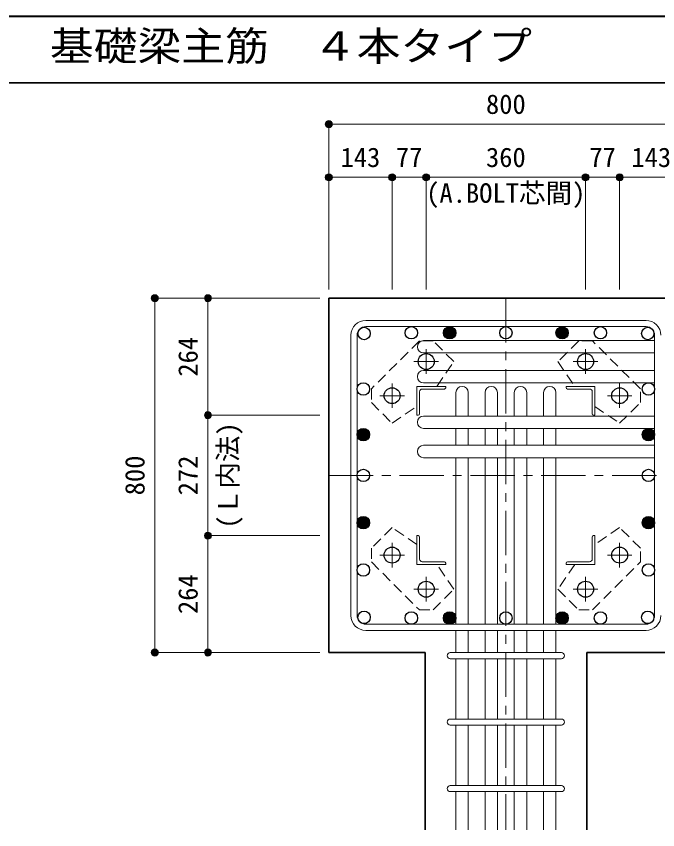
# Model space of a CAD drawing. Units: millimetres at full size, sheet at 1:20. Extents: x -3982 to 3969, y -2797 to 2801.
# Drawn here: x -628 to 821, y 964 to 2801 of the extents above; entities that cross this region are included whole.
import ezdxf
from ezdxf.enums import TextEntityAlignment as Align

# ---------------------------------------------------------------- set-up
doc = ezdxf.new("R2010")
doc.units = ezdxf.units.MM
doc.header["$LTSCALE"] = 20
doc.header["$PDMODE"] = 32
doc.header["$PDSIZE"] = 12
doc.linetypes.add('CHAIN1', pattern=[8, 5, -1, 1, -1])
doc.linetypes.add('DASHED1', pattern=[1.8, 1.2, -0.6])
for name, color, linetype, lineweight in [('6-1_躯体線', 2, 'Continuous', 35), ('6-2_A.Bolt_', 4, 'Continuous', 9), ('6-3_柱型主筋', 4, 'Continuous', 9), ('6-4_フープ', 7, 'Continuous', 18), ('6-5_梁主筋', 7, 'Continuous', 18), ('6-6_S.T.P.', 7, 'Continuous', 18), ('6-7_文字', 7, 'Continuous', 18), ('6-9', 4, 'DASHED1', 9), ('6-D_寸法', 4, 'Continuous', 9), ('F-0_枠', 6, 'Continuous', 40)]:
    doc.layers.add(name, color=color, linetype=linetype, lineweight=lineweight)
doc.styles.add('ＭＳ ゴシック', font='')
doc.styles.get('ＭＳ ゴシック').set_extended_font_data('MS Gothic')

msp = doc.modelspace()

# ---------------------------------------------------------------- linework, layer by layer
at = {"layer": '6-1_躯体線'}
for p, q in [((1278.29, 2164.12), (78.29, 2164.12)), ((78.29, 1364.12), (78.29, 2164.12)), ((660.79, 964.12), (660.79, 1364.12)), ((878.29, 1364.12), (660.79, 1364.12))]:
    msp.add_line(p, q, dxfattribs=at)
msp.add_lwpolyline([(295.79, 964.12), (295.79, 1364.12), (78.29, 1364.12)], dxfattribs=at)
at = {"layer": '6-2_A.Bolt_', "linetype": 'CHAIN1'}
for p, q in [((298.29, 1993.42), (298.29, 2048.92)), ((658.29, 1993.42), (658.29, 2048.92)), ((325.99, 2021.12), (270.49, 2021.12)), ((630.59, 2021.12), (686.09, 2021.12)), ((221.29, 1916.42), (221.29, 1971.92)), ((735.29, 1916.42), (735.29, 1971.92)), ((248.99, 1944.12), (193.49, 1944.12)), ((707.59, 1944.12), (763.09, 1944.12)), ((221.29, 1611.82), (221.29, 1556.32)), ((735.29, 1611.82), (735.29, 1556.32)), ((248.99, 1584.12), (193.49, 1584.12)), ((707.59, 1584.12), (763.09, 1584.12)), ((298.29, 1534.82), (298.29, 1479.32)), ((658.29, 1534.82), (658.29, 1479.32)), ((325.99, 1507.12), (270.49, 1507.12)), ((630.59, 1507.12), (686.09, 1507.12))]:
    msp.add_line(p, q, dxfattribs=at)
at = {"layer": '6-2_A.Bolt_', "linetype": 'DASHED1'}
for p, q in [((277.29, 1920.02), (277.29, 1965.12)), ((322.39, 1965.12), (277.29, 1965.12)), ((634.19, 1965.12), (679.29, 1965.12)), ((679.29, 1920.02), (679.29, 1965.12)), ((277.29, 1608.22), (277.29, 1563.12)), ((679.29, 1608.22), (679.29, 1563.12)), ((322.39, 1563.12), (277.29, 1563.12)), ((634.19, 1563.12), (679.29, 1563.12))]:
    msp.add_line(p, q, dxfattribs=at)
at = {"layer": '6-2_A.Bolt_'}
for p, q in [((277.29, 1900.12), (277.29, 1965.12)), ((342.29, 1965.12), (277.29, 1965.12)), ((283.29, 1953.12), (283.29, 1903.12)), ((289.29, 1959.12), (339.29, 1959.12)), ((342.29, 1965.12), (342.29, 1962.12)), ((614.29, 1965.12), (614.29, 1962.12)), ((614.29, 1965.12), (679.29, 1965.12)), ((667.29, 1959.12), (617.29, 1959.12)), ((673.29, 1953.12), (673.29, 1903.12)), ((679.29, 1900.12), (679.29, 1965.12)), ((277.29, 1900.12), (280.29, 1900.12)), ((679.29, 1900.12), (676.29, 1900.12)), ((277.29, 1628.12), (280.29, 1628.12)), ((277.29, 1628.12), (277.29, 1563.12)), ((283.29, 1575.12), (283.29, 1625.12)), ((673.29, 1575.12), (673.29, 1625.12)), ((679.29, 1628.12), (676.29, 1628.12)), ((679.29, 1628.12), (679.29, 1563.12)), ((342.29, 1563.12), (277.29, 1563.12)), ((289.29, 1569.12), (339.29, 1569.12)), ((342.29, 1563.12), (342.29, 1566.12)), ((614.29, 1563.12), (614.29, 1566.12)), ((614.29, 1563.12), (679.29, 1563.12)), ((667.29, 1569.12), (617.29, 1569.12))]:
    msp.add_line(p, q, dxfattribs=at)
at = {"layer": '6-2_A.Bolt_', "color": 3, "lineweight": 25}
for centre in [(298.29, 2021.12), (658.29, 2021.12), (221.29, 1944.12), (735.29, 1944.12), (221.29, 1584.12), (735.29, 1584.12), (298.29, 1507.12), (658.29, 1507.12)]:
    msp.add_circle(centre, 18, dxfattribs=at)
at = {"layer": '6-2_A.Bolt_'}
for centre, radius, start, end in [((289.29, 1953.12), 6, 90, 180), ((339.29, 1962.12), 3, 270, 0), ((617.29, 1962.12), 3, 180, 270), ((667.29, 1953.12), 6, 0, 90), ((280.29, 1903.12), 3, 270, 0), ((676.29, 1903.12), 3, 180, 270), ((280.29, 1625.12), 3, 0, 90), ((676.29, 1625.12), 3, 90, 180), ((289.29, 1575.12), 6, 180, 270), ((339.29, 1566.12), 3, 0, 90), ((617.29, 1566.12), 3, 90, 180), ((667.29, 1575.12), 6, 270, 0)]:
    msp.add_arc(centre, radius, start, end, dxfattribs=at)
at = {"layer": '6-3_柱型主筋', "color": 3, "lineweight": 25}
for centre in [(157.9, 2084.51), (264.7, 2086.12), (351.29, 2086.12), (478.29, 2086.12), (605.29, 2086.12), (691.88, 2086.12), (798.68, 2084.51), (156.29, 1959.12), (800.29, 1959.12), (156.29, 1856.12), (800.29, 1856.12), (156.29, 1764.12), (800.29, 1764.12), (156.29, 1657.33), (800.29, 1657.33), (156.29, 1550.53), (800.29, 1550.53), (157.9, 1443.74), (264.7, 1442.12), (351.29, 1442.12), (478.29, 1442.12), (605.29, 1442.12), (691.88, 1442.12), (798.68, 1443.74)]:
    msp.add_circle(centre, 14, dxfattribs=at)
at = {"layer": '6-3_柱型主筋'}
for centre, radius in [((351.29, 2086.12), 14), ((351.29, 2086.12), 12.6), ((351.29, 2086.12), 11.2), ((351.29, 2086.12), 9.8), ((351.29, 2086.12), 8.4), ((605.29, 2086.12), 14), ((605.29, 2086.12), 12.6), ((605.29, 2086.12), 11.2), ((605.29, 2086.12), 9.8), ((605.29, 2086.12), 8.4), ((351.29, 2086.12), 7), ((351.29, 2086.12), 5.6), ((351.29, 2086.12), 4.2), ((351.29, 2086.12), 2.8), ((351.29, 2086.12), 1.4), ((605.29, 2086.12), 7), ((605.29, 2086.12), 5.6), ((605.29, 2086.12), 4.2), ((605.29, 2086.12), 2.8), ((605.29, 2086.12), 1.4), ((156.29, 1856.12), 14), ((156.29, 1856.12), 12.6), ((156.29, 1856.12), 11.2), ((156.29, 1856.12), 9.8), ((156.29, 1856.12), 8.4), ((156.29, 1856.12), 7), ((156.29, 1856.12), 5.6), ((156.29, 1856.12), 4.2), ((156.29, 1856.12), 2.8), ((156.29, 1856.12), 1.4), ((800.29, 1856.12), 14), ((800.29, 1856.12), 12.6), ((800.29, 1856.12), 11.2), ((800.29, 1856.12), 9.8), ((800.29, 1856.12), 8.4), ((800.29, 1856.12), 7), ((800.29, 1856.12), 5.6), ((800.29, 1856.12), 4.2), ((800.29, 1856.12), 2.8), ((800.29, 1856.12), 1.4), ((156.29, 1657.33), 14), ((156.29, 1657.33), 12.6), ((156.29, 1657.33), 11.2), ((156.29, 1657.33), 9.8), ((156.29, 1657.33), 8.4), ((156.29, 1657.33), 7), ((156.29, 1657.33), 5.6), ((156.29, 1657.33), 4.2), ((156.29, 1657.33), 2.8), ((156.29, 1657.33), 1.4), ((800.29, 1657.33), 14), ((800.29, 1657.33), 12.6), ((800.29, 1657.33), 11.2), ((800.29, 1657.33), 9.8), ((800.29, 1657.33), 8.4), ((800.29, 1657.33), 7), ((800.29, 1657.33), 5.6), ((800.29, 1657.33), 4.2), ((800.29, 1657.33), 2.8), ((800.29, 1657.33), 1.4), ((351.29, 1442.12), 14), ((351.29, 1442.12), 12.6), ((351.29, 1442.12), 11.2), ((351.29, 1442.12), 9.8), ((605.29, 1442.12), 14), ((605.29, 1442.12), 12.6), ((605.29, 1442.12), 11.2), ((605.29, 1442.12), 9.8), ((351.29, 1442.12), 8.4), ((351.29, 1442.12), 7), ((351.29, 1442.12), 5.6), ((351.29, 1442.12), 4.2), ((351.29, 1442.12), 2.8), ((351.29, 1442.12), 1.4), ((605.29, 1442.12), 8.4), ((605.29, 1442.12), 7), ((605.29, 1442.12), 5.6), ((605.29, 1442.12), 4.2), ((605.29, 1442.12), 2.8), ((605.29, 1442.12), 1.4)]:
    msp.add_circle(centre, radius, dxfattribs=at)
at = {"layer": '6-4_フープ'}
for p, q in [((794.79, 2114.12), (161.79, 2114.12)), ((794.79, 2100.12), (161.79, 2100.12)), ((128.29, 1447.62), (128.29, 2080.62)), ((142.29, 1447.62), (142.29, 2080.62)), ((814.29, 1447.62), (814.29, 2080.62)), ((794.79, 1428.12), (161.79, 1428.12)), ((794.79, 1414.12), (161.79, 1414.12))]:
    msp.add_line(p, q, dxfattribs=at)
for centre, radius, start, end in [((161.79, 2080.62), 33.5, 90, 180), ((794.79, 2080.62), 33.5, 0, 90), ((161.79, 2080.62), 19.5, 90, 180), ((794.79, 2080.62), 19.5, 0, 90), ((161.79, 1447.62), 33.5, 180, 270), ((161.79, 1447.62), 19.5, 180, 270), ((794.79, 1447.62), 33.5, 270, 0), ((794.79, 1447.62), 19.5, 270, 0)]:
    msp.add_arc(centre, radius, start, end, dxfattribs=at)
at = {"layer": '6-5_梁主筋'}
for p, q in [((292.29, 2068.51), (814.29, 2068.51)), ((292.29, 2040.51), (814.29, 2040.51)), ((292.29, 2001.12), (814.29, 2001.12)), ((292.29, 1973.12), (814.29, 1973.12)), ((365.29, 1951.12), (365.29, 1898.12)), ((393.29, 1951.12), (393.29, 1898.12)), ((431.29, 1951.12), (431.29, 1898.12)), ((459.29, 1951.12), (459.29, 1898.12)), ((497.29, 1951.12), (497.29, 1898.12)), ((525.29, 1951.12), (525.29, 1898.12)), ((563.29, 1951.12), (563.29, 1898.12)), ((591.29, 1951.12), (591.29, 1898.12)), ((292.29, 1898.12), (814.29, 1898.12)), ((292.29, 1870.12), (814.29, 1870.12)), ((365.29, 1832.12), (365.29, 1870.12)), ((393.29, 1832.12), (393.29, 1870.12)), ((431.29, 1832.12), (431.29, 1870.12)), ((459.29, 1832.12), (459.29, 1870.12)), ((497.29, 1832.12), (497.29, 1870.12)), ((525.29, 1832.12), (525.29, 1870.12)), ((563.29, 1832.12), (563.29, 1870.12)), ((591.29, 1832.12), (591.29, 1870.12)), ((292.29, 1832.12), (814.29, 1832.12)), ((292.29, 1804.12), (814.29, 1804.12)), ((365.29, 1804.12), (365.29, 1428.12)), ((393.29, 1804.12), (393.29, 1428.12)), ((431.29, 1804.12), (431.29, 1428.12)), ((459.29, 1804.12), (459.29, 1428.12)), ((497.29, 1804.12), (497.29, 1428.12)), ((525.29, 1804.12), (525.29, 1428.12)), ((563.29, 1804.12), (563.29, 1428.12)), ((591.29, 1804.12), (591.29, 1428.12)), ((365.29, 1414.12), (365.29, 1364.12)), ((393.29, 1414.12), (393.29, 1364.12)), ((431.29, 1414.12), (431.29, 1364.12)), ((459.29, 1414.12), (459.29, 1364.12)), ((497.29, 1414.12), (497.29, 1364.12)), ((525.29, 1414.12), (525.29, 1364.12)), ((563.29, 1414.12), (563.29, 1364.12)), ((591.29, 1414.12), (591.29, 1364.12)), ((365.29, 1350.12), (365.29, 1214.12)), ((393.29, 1350.12), (393.29, 1214.12)), ((431.29, 1350.12), (431.29, 1214.12)), ((459.29, 1350.12), (459.29, 1214.12)), ((497.29, 1350.12), (497.29, 1214.12)), ((525.29, 1350.12), (525.29, 1214.12)), ((563.29, 1350.12), (563.29, 1214.12)), ((591.29, 1350.12), (591.29, 1214.12)), ((365.29, 1200.12), (365.29, 1064.12)), ((393.29, 1200.12), (393.29, 1064.12)), ((431.29, 1200.12), (431.29, 1064.12)), ((459.29, 1200.12), (459.29, 1064.12)), ((497.29, 1200.12), (497.29, 1064.12)), ((525.29, 1200.12), (525.29, 1064.12)), ((563.29, 1200.12), (563.29, 1064.12)), ((591.29, 1200.12), (591.29, 1064.12)), ((365.29, 1050.12), (365.29, 964.12)), ((393.29, 1050.12), (393.29, 964.12)), ((431.29, 1050.12), (431.29, 964.12)), ((459.29, 1050.12), (459.29, 964.12)), ((497.29, 1050.12), (497.29, 964.12)), ((525.29, 1050.12), (525.29, 964.12)), ((563.29, 1050.12), (563.29, 964.12)), ((591.29, 1050.12), (591.29, 964.12))]:
    msp.add_line(p, q, dxfattribs=at)
for centre, start, end in [((292.29, 2054.51), 90, 180), ((292.29, 2054.51), 180, 270), ((292.29, 1987.12), 90, 180), ((292.29, 1987.12), 180, 270), ((379.29, 1951.12), 90, 180), ((379.29, 1951.12), 0, 90), ((445.29, 1951.12), 90, 180), ((445.29, 1951.12), 0, 90), ((511.29, 1951.12), 90, 180), ((511.29, 1951.12), 0, 90), ((577.29, 1951.12), 90, 180), ((577.29, 1951.12), 0, 90), ((292.29, 1884.12), 90, 180), ((292.29, 1884.12), 180, 270), ((292.29, 1818.12), 90, 180), ((292.29, 1818.12), 180, 270)]:
    msp.add_arc(centre, 14, start, end, dxfattribs=at)
at = {"layer": '6-6_S.T.P.'}
for p, q in [((352.79, 1364.12), (603.79, 1364.12)), ((352.79, 1350.12), (603.79, 1350.12)), ((352.79, 1214.12), (603.79, 1214.12)), ((352.79, 1200.12), (603.79, 1200.12)), ((352.79, 1064.12), (603.79, 1064.12)), ((352.79, 1050.12), (603.79, 1050.12))]:
    msp.add_line(p, q, dxfattribs=at)
for centre, start, end in [((352.79, 1357.12), 90, 270), ((352.79, 1357.12), 90, 270), ((352.79, 1357.12), 90, 270), ((352.79, 1357.12), 90, 270), ((603.79, 1357.12), 270, 90), ((603.79, 1357.12), 270, 90), ((603.79, 1357.12), 270, 90), ((603.79, 1357.12), 270, 90), ((352.79, 1207.12), 90, 270), ((603.79, 1207.12), 270, 90), ((352.79, 1057.12), 90, 270), ((603.79, 1057.12), 270, 90)]:
    msp.add_arc(centre, 7, start, end, dxfattribs=at)
at = {"layer": '6-9'}
for p, q in [((282.79, 2067.82), (174.59, 1959.62)), ((313.89, 2067.82), (282.79, 2067.82)), ((360.59, 2021.12), (313.89, 2067.82)), ((673.79, 2067.82), (642.69, 2067.82)), ((781.99, 1959.62), (673.79, 2067.82)), ((322.38, 1965.12), (360.59, 2021.12)), ((174.59, 1959.62), (174.59, 1928.52)), ((781.99, 1928.52), (781.99, 1959.62)), ((735.29, 1881.82), (781.99, 1928.52)), ((679.29, 1920.03), (735.29, 1881.82)), ((221.29, 1646.42), (174.59, 1599.72)), ((277.29, 1608.22), (221.29, 1646.42)), ((174.59, 1599.72), (174.59, 1568.62)), ((781.99, 1568.62), (781.99, 1599.72)), ((174.59, 1568.62), (282.79, 1460.42)), ((634.2, 1563.12), (595.99, 1507.12)), ((673.79, 1460.42), (781.99, 1568.62)), ((595.99, 1507.12), (642.69, 1460.42)), ((282.79, 1460.42), (313.89, 1460.42)), ((642.69, 1460.42), (673.79, 1460.42))]:
    msp.add_line(p, q, dxfattribs=at)
for points in [[(642.69, 2067.82), (595.99, 2021.12), (634.11, 1965.12)], [(174.59, 1928.52), (221.29, 1881.82), (277.29, 1919.94)], [(781.99, 1599.72), (735.29, 1646.42), (679.29, 1608.31)], [(313.89, 1460.42), (360.59, 1507.12), (322.48, 1563.12)]]:
    msp.add_lwpolyline(points, dxfattribs=at)
at = {"layer": '6-D_寸法'}
for p, q in [((878.29, 2557.15), (78.29, 2557.15)), ((78.29, 2437.15), (221.29, 2437.15)), ((221.29, 2437.15), (221.29, 2184.12)), ((221.29, 2437.15), (298.29, 2437.15)), ((298.29, 2437.15), (298.29, 2184.12)), ((658.29, 2437.15), (298.29, 2437.15)), ((298.29, 2437.15), (658.29, 2437.15)), ((658.29, 2437.15), (658.29, 2184.12)), ((658.29, 2437.15), (735.29, 2437.15)), ((735.29, 2437.15), (735.29, 2184.12)), ((735.29, 2437.15), (878.29, 2437.15)), ((-314.74, 2164.12), (-194.74, 2164.12)), ((-314.74, 2164.12), (-314.74, 1364.12)), ((-194.74, 2164.12), (58.29, 2164.12)), ((-194.74, 2164.12), (-194.74, 1900.12)), ((-194.74, 1900.12), (58.29, 1900.12)), ((-194.74, 1900.12), (-194.74, 1628.12)), ((-194.74, 1628.12), (58.29, 1628.12)), ((-194.74, 1628.12), (-194.74, 1364.12))]:
    msp.add_line(p, q, dxfattribs=at)
at = {"layer": '6-D_寸法', "linetype": 'CHAIN1'}
for p, q in [((478.29, 2164.12), (478.29, 964.12)), ((78.29, 1764.12), (878.29, 1764.12))]:
    msp.add_line(p, q, dxfattribs=at)
at = {"layer": '6-D_寸法'}
for points in [[(78.29, 2557.15), (78.29, 2437.15), (78.29, 2184.12)], [(-314.74, 1364.12), (-194.74, 1364.12), (58.29, 1364.12)]]:
    msp.add_lwpolyline(points, dxfattribs=at)
for centre, radius in [((78.29, 2557.15), 8), ((78.29, 2557.15), 7.2), ((78.29, 2557.15), 6.4), ((78.29, 2557.15), 5.6), ((78.29, 2557.15), 4.8), ((78.29, 2557.15), 4), ((78.29, 2557.15), 3.2), ((78.29, 2557.15), 2.4), ((78.29, 2557.15), 1.6), ((78.29, 2557.15), 0.8), ((78.29, 2437.15), 8), ((78.29, 2437.15), 7.2), ((78.29, 2437.15), 6.4), ((78.29, 2437.15), 5.6), ((221.29, 2437.15), 8), ((221.29, 2437.15), 7.2), ((221.29, 2437.15), 6.4), ((221.29, 2437.15), 5.6), ((298.29, 2437.15), 8), ((298.29, 2437.15), 7.2), ((298.29, 2437.15), 6.4), ((298.29, 2437.15), 5.6), ((658.29, 2437.15), 8), ((658.29, 2437.15), 7.2), ((658.29, 2437.15), 6.4), ((658.29, 2437.15), 5.6), ((735.29, 2437.15), 8), ((735.29, 2437.15), 7.2), ((735.29, 2437.15), 6.4), ((735.29, 2437.15), 5.6), ((78.29, 2437.15), 4.8), ((78.29, 2437.15), 4), ((78.29, 2437.15), 3.2), ((78.29, 2437.15), 2.4), ((78.29, 2437.15), 1.6), ((78.29, 2437.15), 0.8), ((221.29, 2437.15), 4.8), ((221.29, 2437.15), 4), ((221.29, 2437.15), 3.2), ((221.29, 2437.15), 2.4), ((221.29, 2437.15), 1.6), ((221.29, 2437.15), 0.8), ((298.29, 2437.15), 4.8), ((298.29, 2437.15), 4), ((298.29, 2437.15), 3.2), ((298.29, 2437.15), 2.4), ((298.29, 2437.15), 1.6), ((298.29, 2437.15), 0.8), ((658.29, 2437.15), 4.8), ((658.29, 2437.15), 4), ((658.29, 2437.15), 3.2), ((658.29, 2437.15), 2.4), ((658.29, 2437.15), 1.6), ((658.29, 2437.15), 0.8), ((735.29, 2437.15), 4.8), ((735.29, 2437.15), 4), ((735.29, 2437.15), 3.2), ((735.29, 2437.15), 2.4), ((735.29, 2437.15), 1.6), ((735.29, 2437.15), 0.8), ((-314.74, 2164.12), 8), ((-314.74, 2164.12), 7.2), ((-314.74, 2164.12), 6.4), ((-314.74, 2164.12), 5.6), ((-314.74, 2164.12), 4.8), ((-314.74, 2164.12), 4), ((-314.74, 2164.12), 3.2), ((-194.74, 2164.12), 8), ((-194.74, 2164.12), 7.2), ((-194.74, 2164.12), 6.4), ((-194.74, 2164.12), 5.6), ((-194.74, 2164.12), 4.8), ((-194.74, 2164.12), 4), ((-194.74, 2164.12), 3.2), ((-314.74, 2164.12), 2.4), ((-314.74, 2164.12), 1.6), ((-314.74, 2164.12), 0.8), ((-194.74, 2164.12), 2.4), ((-194.74, 2164.12), 1.6), ((-194.74, 2164.12), 0.8), ((-194.74, 1900.12), 8), ((-194.74, 1900.12), 7.2), ((-194.74, 1900.12), 6.4), ((-194.74, 1900.12), 5.6), ((-194.74, 1900.12), 4.8), ((-194.74, 1900.12), 4), ((-194.74, 1900.12), 3.2), ((-194.74, 1900.12), 2.4), ((-194.74, 1900.12), 1.6), ((-194.74, 1900.12), 0.8), ((-194.74, 1628.12), 8), ((-194.74, 1628.12), 7.2), ((-194.74, 1628.12), 6.4), ((-194.74, 1628.12), 5.6), ((-194.74, 1628.12), 4.8), ((-194.74, 1628.12), 4), ((-194.74, 1628.12), 3.2), ((-194.74, 1628.12), 2.4), ((-194.74, 1628.12), 1.6), ((-194.74, 1628.12), 0.8), ((-314.74, 1364.12), 8), ((-314.74, 1364.12), 7.2), ((-314.74, 1364.12), 6.4), ((-314.74, 1364.12), 5.6), ((-314.74, 1364.12), 4.8), ((-314.74, 1364.12), 4), ((-314.74, 1364.12), 3.2), ((-314.74, 1364.12), 2.4), ((-314.74, 1364.12), 1.6), ((-314.74, 1364.12), 0.8), ((-194.74, 1364.12), 8), ((-194.74, 1364.12), 7.2), ((-194.74, 1364.12), 6.4), ((-194.74, 1364.12), 5.6), ((-194.74, 1364.12), 4.8), ((-194.74, 1364.12), 4), ((-194.74, 1364.12), 3.2), ((-194.74, 1364.12), 2.4), ((-194.74, 1364.12), 1.6), ((-194.74, 1364.12), 0.8)]:
    msp.add_circle(centre, radius, dxfattribs=at)
at = {"layer": '6-D_寸法', "color": 7}
for p in [(78.29, 2557.15), (78.29, 2437.15), (221.29, 2437.15), (298.29, 2437.15), (658.29, 2437.15), (735.29, 2437.15), (-314.74, 2164.12), (-194.74, 2164.12), (-194.74, 1900.12), (-194.74, 1628.12), (-314.74, 1364.12), (-194.74, 1364.12)]:
    msp.add_point(p, dxfattribs=at)
at = {"layer": 'F-0_枠'}
msp.add_line((-3981.92, 2800.77), (3969.4, 2800.77), dxfattribs=at)
at = {"layer": 'F-0_枠', "color": 2, "lineweight": 35}
msp.add_line((-3981.92, 2650.77), (2482.4, 2650.77), dxfattribs=at)

# ---------------------------------------------------------------- texts
at = {"layer": '6-7_文字', "color": 2, "style": 'ＭＳ ゴシック', "width": 1.1}
msp.add_text('\u3000\u3000基礎梁主筋\u3000４本タイプ', height=65.98, dxfattribs=at).set_placement((-749.76, 2680.77), align=Align.BOTTOM_LEFT)
at = {"layer": '6-D_寸法', "style": 'ＭＳ ゴシック'}
for s, p in [('800', (433.29, 2567.15)), ('143', (104.79, 2447.15)), ('77', (229.79, 2447.15)), ('360', (433.29, 2447.15)), ('77', (666.79, 2447.15)), ('143', (761.79, 2447.15)), ('(A.BOLT芯間)', (298.29, 2366.42))]:
    msp.add_text(s, height=43.99, dxfattribs=at).set_placement(p, align=Align.BOTTOM_LEFT)
for s, p in [('264', (-204.74, 1987.12)), ('(Ｌ内法)', (-114.52, 1644.12)), ('800', (-324.74, 1719.12)), ('272', (-204.74, 1719.12)), ('264', (-204.74, 1451.12))]:
    msp.add_text(s, height=43.99, rotation=90, dxfattribs=at).set_placement(p, align=Align.BOTTOM_LEFT)

doc.saveas('drawing.dxf')
